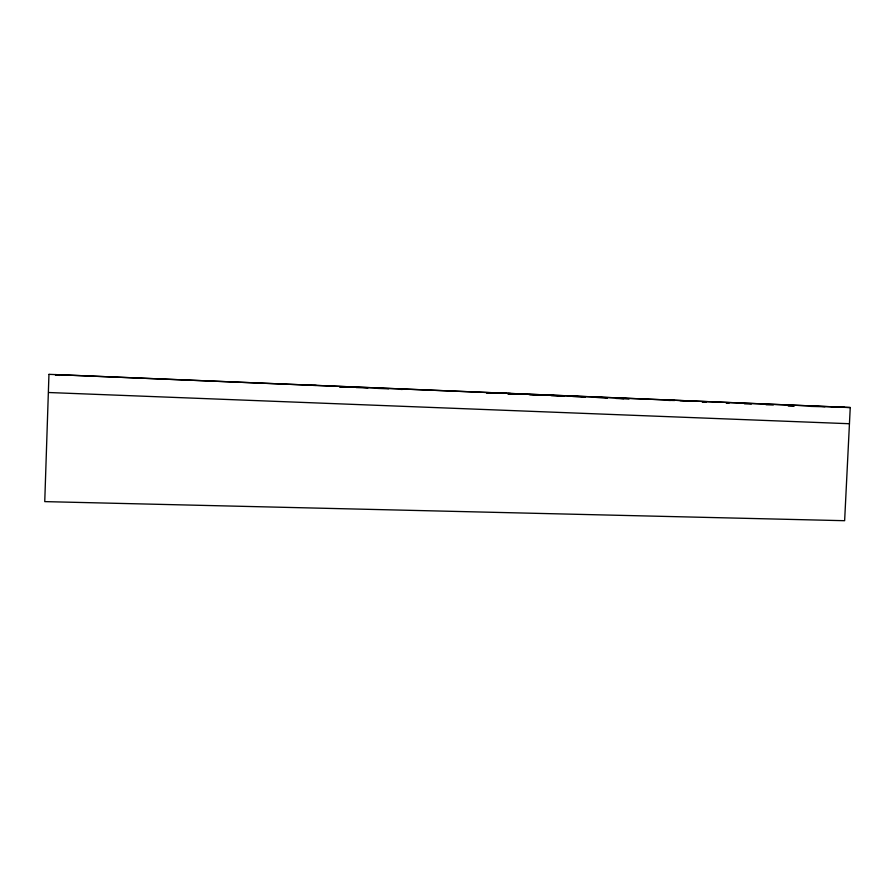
<?xml version="1.0" encoding="UTF-8"?>
<svg xmlns="http://www.w3.org/2000/svg" width="895" height="895" viewBox="0 0 895 895"><rect width="100%" height="100%" fill="white"/><g stroke="black" fill="none" stroke-linecap="round" stroke-linejoin="round"><path stroke-width="1.34" d="M48.956 374.3L44.75 501.614L844.634 520.7L850.25 407.527L49.214 374.345M48.621 392.513L849.444 423.727M304.994 385.297L311.907 385.242M313.474 385.443L316.248 385.421M350.784 386.853L339.563 386.853L345.738 387.076M343.646 387.02L355.08 387.032M401.508 389.414L402.314 389.426L399.64 389.314M486.891 392.972L506.413 393.297M487.014 393.073L503.605 393.353M507.745 393.42L510.508 393.476M616.051 398.353L623.983 398.532L615.592 398.185M615.805 398.409L629.23 398.722L615.726 398.163M674.662 400.501L666.618 400.3L670.366 400.457M680.021 400.636L691.958 400.994M702.295 402.023L706.435 402.135L702.821 401.989M727.959 403.13L726.315 403.086L729.045 403.197M788.271 405.759L794.279 405.882M810.546 406.397L824.933 406.755M831.433 406.99L850.25 407.527M55.289 374.602L844.432 407.314M496.557 393.229L499.332 393.341M507.644 393.688L521.494 394.27M529.818 394.606L542.28 395.12M550.593 395.467L564.454 396.049M572.766 396.384L585.24 396.899M593.553 397.246L607.414 397.827M356.12 387.535L367.867 387.994M377.545 388.396L388.609 388.855M495.461 393.218L498.258 393.33M508.036 393.733L520.61 394.259M528.99 394.606L541.564 395.12M551.342 395.523L563.917 396.049M572.297 396.395L584.86 396.91M593.251 397.257L607.213 397.839M744.439 403.813L751.308 404.092M766.042 404.73L773.28 405.01M787.958 405.636L793.887 405.86M55.255 374.77L59.35 375.441"/></g></svg>
